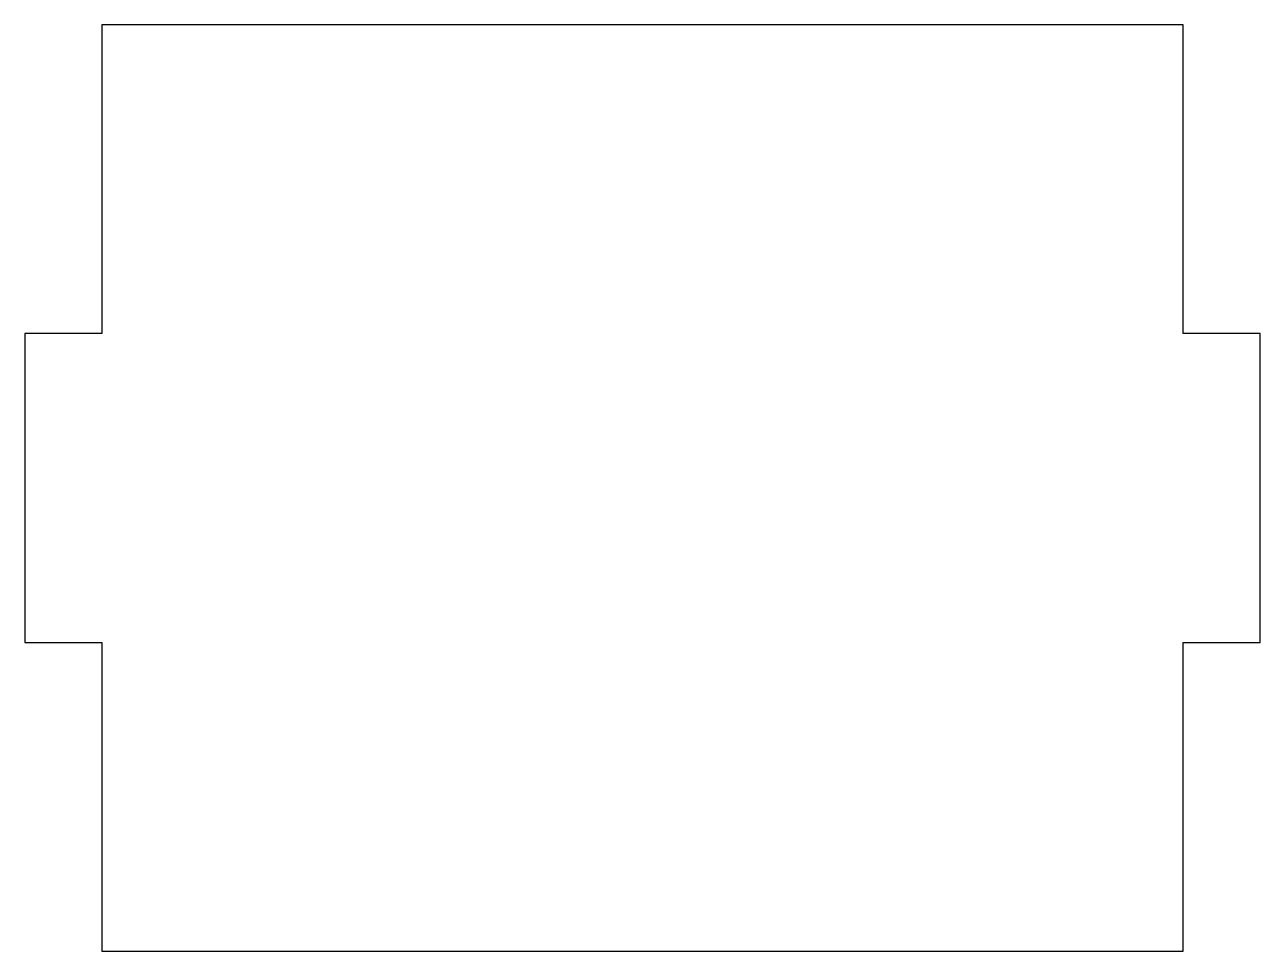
# Model space of a CAD drawing. Header units: inches. Extents: x -2.5 to -0.5, y 0.38 to 1.88.
import ezdxf

# ---------------------------------------------------------------- set-up
doc = ezdxf.new("R2010")
doc.units = ezdxf.units.IN
doc.layers.get('0').update_dxf_attribs({"linetype": 'CONTINUOUS'})

msp = doc.modelspace()

# ---------------------------------------------------------------- linework, layer by layer
msp.add_lwpolyline([(-2.375, 1.875), (-2.375, 1.375), (-2.5, 1.375), (-2.5, 0.875), (-2.375, 0.875), (-2.375, 0.375), (-0.625, 0.375), (-0.625, 0.875), (-0.5, 0.875), (-0.5, 1.375), (-0.625, 1.375), (-0.625, 1.875)], close=True)

doc.saveas('drawing.dxf')
